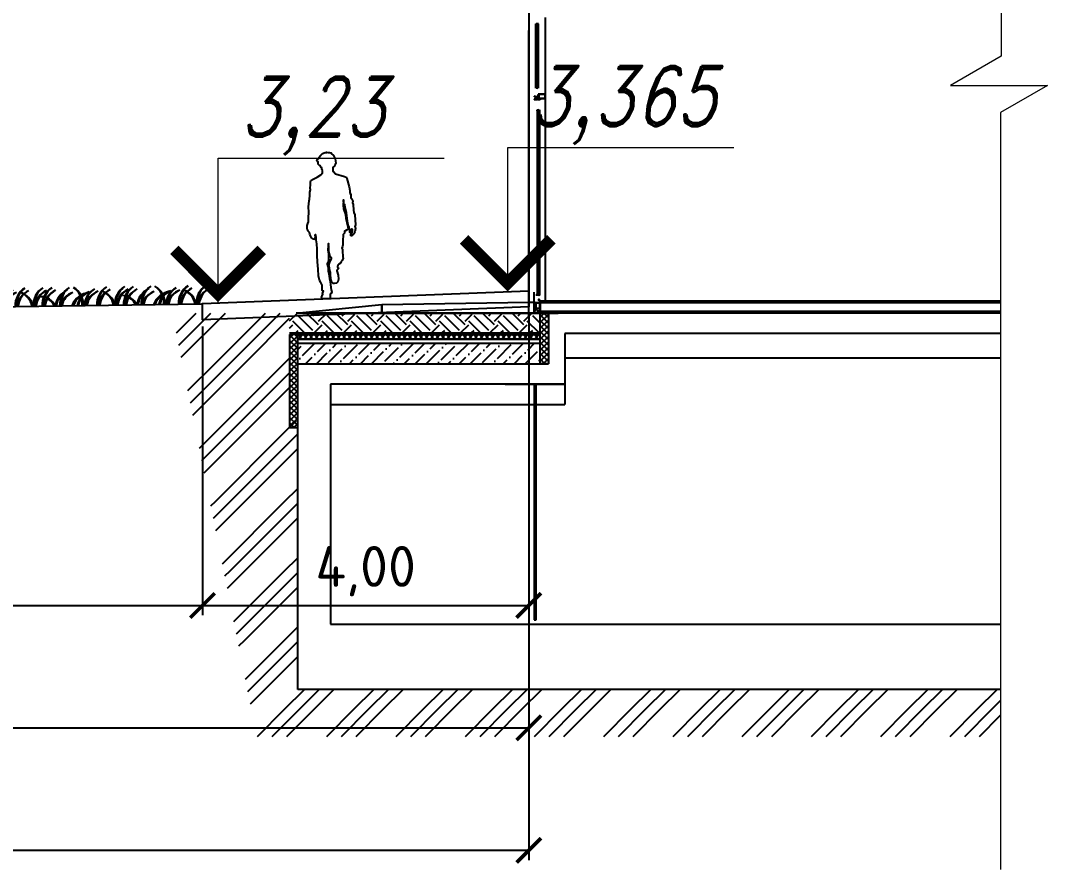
# Model space of a CAD drawing. Header units: millimetres. Extents: x 3633 to 4629, y 3430 to 3787.
# Drawn here: x 4127.6 to 4190.5, y 3677.6 to 3729.6 of the extents above; entities that cross this region are included whole.
import ezdxf

# ---------------------------------------------------------------- set-up
doc = ezdxf.new("R2010")
doc.units = ezdxf.units.MM
doc.layers.add('det1', color=7, linetype='Continuous', true_color=0x000000)
doc.layers.add('tx1', color=179, linetype='Continuous', lineweight=25)
doc.layers.add('tx2', color=179, linetype='Continuous', lineweight=25)
doc.styles.add('bold', font='romand.shx', dxfattribs={"width": 0.8, "oblique": 15})
doc.styles.add('СПДС', font='isocpeur.ttf')
doc.dimstyles.new('СПДС', dxfattribs={"dimtxt": 1.25, "dimasz": 0.75, "dimexe": 0.3, "dimexo": 0.2, "dimgap": 0.3, "dimtad": 1, "dimrnd": 0.05, "dimzin": 1, "dimtxsty": 'СПДС', "dimblk": 'ARCHTICK', "dimcen": 0.6, "dimclrd": 7, "dimclre": 7, "dimclrt": 7, "dimazin": 0, "dimtfac": 1, "dimtmove": 1, "dimatfit": 3, "dimldrblk": 'OBLIQUE', "dimfxl": 1, "dimlwd": -1, "dimlwe": -1, "dimarcsym": 0})

# ---------------------------------------------------------------- blocks, each defined once
blk = doc.blocks.new('grass')
at = {"color": 0}
for centre, radius, start, end in [((283, 8), 251, 120.9153, 181.7436), ((299, 18), 251, 125.1975, 184.082), ((300, -40), 251, 113.3716, 170.93), ((317, -31), 251, 117.6539, 172.7928), ((442, -40), 251, 113.3716, 170.93), ((459, -31), 251, 117.6539, 172.7928), ((499, 8), 251, 120.9153, 181.7436), ((514, 18), 251, 125.1975, 184.082), ((465, -39), 205, 105.3788, 169.0232), ((480, -34), 205, 109.661, 170.3333), ((632, -94), 251, 95.3506, 157.9162), ((650, -92), 251, 99.6328, 158.5173), ((291, 8), 251, 358.2564, 59.0847), ((275, 18), 251, 355.918, 54.8025), ((667, -34), 205, 105.3788, 170.2977), ((681, -30), 205, 109.661, 171.6027), ((778, -4), 226, 115.7068, 178.9593), ((793, 4), 226, 119.989, 180.9593), ((789, -46), 226, 106.7576, 168.2484), ((805, -40), 226, 111.0398, 169.6613), ((954, 8), 251, 120.9153, 181.7436), ((970, 18), 251, 125.1975, 184.082), ((971, -40), 251, 113.3716, 170.93), ((988, -31), 251, 117.6539, 172.7928), ((703, -46), 226, 11.7516, 73.2424), ((687, -40), 226, 10.3387, 68.9602), ((1174, 8), 251, 120.9153, 181.7436), ((1190, 18), 251, 125.1975, 184.082), ((1191, -40), 251, 113.3716, 170.93), ((1208, -31), 251, 117.6539, 172.7928), ((18, -80), 193, 24.414, 89.3231), ((4, -79), 193, 24.1831, 85.0409)]:
    blk.add_arc(centre, radius, start, end, dxfattribs=at)
blk = doc.blocks.new('*U80')
at = {"layer": 'det1', "ltscale": 0.5}
blk.add_lwpolyline([(1210, 48), (1210, -152), (-2788, -310), (-2788, -109), (1210, 48)], dxfattribs=at)
blk = doc.blocks.new('_ArchTick')
at = {"color": 0, "linetype": 'ByBlock', "const_width": 0.15}
blk.add_lwpolyline([(-0.5, -0.5), (0.5, 0.5)], dxfattribs=at)
blk = doc.blocks.new('*D267')
at = {"color": 7, "transparency": 16777216}
for p, q in [((4108.789, 3710.588), (4108.789, 3693.158)), ((4138.761, 3710.852), (4138.761, 3693.158)), ((4108.789, 3693.758), (4138.761, 3693.758))]:
    blk.add_line(p, q, dxfattribs=at)
at = {"layer": 'Defpoints', "color": 0, "transparency": 16777216}
for p in [(4138.761, 3711.252), (4108.789, 3710.988), (4138.761, 3693.758)]:
    blk.add_point(p, dxfattribs=at)
at = {"color": 7, "transparency": 16777216, "xscale": 1.5, "yscale": 1.5, "zscale": 1.5, "rotation": 180}
blk.add_blockref('_ArchTick', (4108.789, 3693.758), dxfattribs=at)
at = {"color": 7, "transparency": 16777216, "xscale": 1.5, "yscale": 1.5, "zscale": 1.5}
blk.add_blockref('_ArchTick', (4138.761, 3693.758), dxfattribs=at)
at = {"color": 7, "transparency": 16777216, "insert": (4123.775, 3695.858), "char_height": 2.5, "attachment_point": 5, "style": 'СПДС'}
blk.add_mtext('6,00', dxfattribs=at)
blk = doc.blocks.new('_Oblique')
at = {"color": 0, "linetype": 'ByBlock', "lineweight": -2}
blk.add_line((-0.5, -0.5), (0.5, 0.5), dxfattribs=at)
blk = doc.blocks.new('*D268')
at = {"color": 7, "transparency": 16777216}
for p, q in [((4158.751, 3711.639), (4158.751, 3693.158)), ((4138.761, 3710.852), (4138.761, 3693.158)), ((4138.761, 3693.758), (4158.751, 3693.758))]:
    blk.add_line(p, q, dxfattribs=at)
at = {"layer": 'Defpoints', "color": 0, "transparency": 16777216}
for p in [(4158.751, 3712.039), (4138.761, 3711.252), (4158.751, 3693.758)]:
    blk.add_point(p, dxfattribs=at)
at = {"color": 7, "transparency": 16777216, "xscale": 1.5, "yscale": 1.5, "zscale": 1.5, "rotation": 180}
blk.add_blockref('_ArchTick', (4138.761, 3693.758), dxfattribs=at)
at = {"color": 7, "transparency": 16777216, "xscale": 1.5, "yscale": 1.5, "zscale": 1.5}
blk.add_blockref('_ArchTick', (4158.751, 3693.758), dxfattribs=at)
at = {"color": 7, "transparency": 16777216, "insert": (4148.756, 3695.858), "char_height": 2.5, "attachment_point": 5, "style": 'СПДС'}
blk.add_mtext('4,00', dxfattribs=at)
blk = doc.blocks.new('*D230')
at = {"color": 7, "transparency": 16777216}
for p, q in [((3995.153, 3693.358), (3995.153, 3685.658)), ((4158.751, 3693.358), (4158.751, 3685.658)), ((3995.153, 3686.258), (4158.751, 3686.258))]:
    blk.add_line(p, q, dxfattribs=at)
at = {"layer": 'Defpoints', "color": 0, "transparency": 16777216}
for p in [(3995.153, 3693.758), (4158.751, 3693.758), (4158.751, 3686.258)]:
    blk.add_point(p, dxfattribs=at)
at = {"color": 7, "transparency": 16777216, "xscale": 1.5, "yscale": 1.5, "zscale": 1.5, "rotation": 180}
blk.add_blockref('_ArchTick', (3995.153, 3686.258), dxfattribs=at)
at = {"color": 7, "transparency": 16777216, "xscale": 1.5, "yscale": 1.5, "zscale": 1.5}
blk.add_blockref('_ArchTick', (4158.751, 3686.258), dxfattribs=at)
at = {"color": 7, "transparency": 16777216, "insert": (4076.952, 3688.358), "char_height": 2.5, "attachment_point": 5, "style": 'СПДС'}
blk.add_mtext('32,70', dxfattribs=at)
blk = doc.blocks.new('*D232')
at = {"color": 7, "transparency": 16777216}
for p, q in [((3788.796, 3685.858), (3788.796, 3678.158)), ((4158.751, 3685.858), (4158.751, 3678.158)), ((3788.796, 3678.758), (4158.751, 3678.758))]:
    blk.add_line(p, q, dxfattribs=at)
at = {"layer": 'Defpoints', "color": 0, "transparency": 16777216}
for p in [(3788.796, 3686.258), (4158.751, 3686.258), (4158.751, 3678.758)]:
    blk.add_point(p, dxfattribs=at)
at = {"color": 7, "transparency": 16777216, "xscale": 1.5, "yscale": 1.5, "zscale": 1.5, "rotation": 180}
blk.add_blockref('_ArchTick', (3788.796, 3678.758), dxfattribs=at)
at = {"color": 7, "transparency": 16777216, "xscale": 1.5, "yscale": 1.5, "zscale": 1.5}
blk.add_blockref('_ArchTick', (4158.751, 3678.758), dxfattribs=at)
at = {"color": 7, "transparency": 16777216, "insert": (3973.774, 3680.858), "char_height": 2.5, "attachment_point": 5, "style": 'СПДС'}
blk.add_mtext('63,65-84,65', dxfattribs=at)
blk = doc.blocks.new('358470_1')
for points in [[(-24, 35), (-24, 38)], [(-24, 35), (-24, 35)], [(-24, 33), (-24, 34)], [(-23, 32), (-24, 32)], [(-23, 38), (-14, 38)], [(-18, 35), (-22, 35)], [(-22, 35), (-22, 33)], [(-19, 32), (-17, 34), (-17, 35)], [(-8, 33), (-16, 33)], [(-14, 38), (-14, 37), (-15, 37), (-15, 36)], [(-14, 35), (-10, 35)], [(-10, 70), (0, 70)], [(-10, 66), (-10, 69)], [(-9, 36), (-9, 37), (-10, 37), (-10, 38)], [(-9, 65), (-10, 65)], [(-10, 38), (-7, 38)], [(-7, 68), (-8, 68)], [(-8, 67), (-8, 66)], [(-7, 35), (-7, 34), (-5, 32)], [(-6, 66), (-6, 67)], [(-6, 41), (-5, 41)], [(-6, 39), (-6, 40)], [(-2, 35), (-6, 35)], [(-5, 65), (-6, 65)], [(-2, 68), (-4, 68)], [(-4, 67), (-4, 66)], [(-4, 40), (-4, 39)], [(-4, 38), (-2, 38)], [(-2, 61), (-2, 67)], [(-2, 39), (-2, 60)], [(-2, 33), (-2, 35)], [(0, 32), (-1, 32)], [(0, 69), (0, 65)], [(0, 65), (2, 65)], [(2, 64), (0, 63)], [(0, 63), (0, 35)], [(0, 35), (0, 35)], [(0, 34), (0, 33)], [(2, 64), (2, 64)]]:
    blk.add_lwpolyline(points)
at = {"extrusion": (0, 0, -1)}
for centre, radius, start, end in [((23, 38), 0.5, 0, 90), ((24, 33), 0.3, 270, 0), ((23, 33), 0.3, 180, 270), ((19, 37), 4.95, 229.3381, 265.2473), ((19, 32), 0.138, 264.3774, 30), ((14, 38), 0.5, 90, 180), ((9, 69), 0.5, 0, 90), ((9, 66), 0.5, 270, 0), ((9, 38), 0.5, 0, 90), ((9, 66), 0.5, 180, 270), ((5, 37), 5, 276.5103, 310.7255), ((5, 66), 0.5, 270, 0), ((5, 40), 0.5, 0, 90), ((5, 66), 0.5, 180, 270), ((5, 40), 0.5, 90, 180), ((5, 32), 0.138, 150, 275.6226), ((1, 33), 0.3, 270, 0), ((0, 69), 0.5, 90, 180), ((0, 33), 0.3, 180, 270), ((-2, 64), 0.5, 90, 180), ((-2, 64), 0.5, 180, 240)]:
    blk.add_arc(centre, radius, start, end, dxfattribs=at)
for centre, radius, start, end in [((-24, 35), 0.279, 286.4246, 1.1629), ((-24, 35), 0.279, 358.8354, 73.5801), ((-22, 35), 0.12, 90, 180), ((-18, 35), 0.5, 0, 90), ((-16, 32), 0.5, 90, 130.6619), ((-14, 36), 1, 180, 270), ((-10, 36), 1, 270, 0), ((-8, 67), 0.5, 90, 180), ((-8, 32), 0.5, 49.2745, 90), ((-6, 35), 0.5, 90, 180), ((-7, 67), 0.5, 0, 90), ((-7, 39), 0.5, 270, 0), ((-4, 67), 0.5, 90, 180), ((-4, 39), 0.5, 180, 270), ((-2, 67), 0.5, 0, 90), ((-3, 60), 0.725, 316.3972, 43.6028), ((-2, 39), 0.5, 270, 0), ((-2, 35), 0.12, 0, 90), ((0, 65), 0.5, 180, 270), ((0, 63), 0.5, 120, 180), ((0, 35), 0.279, 106.4199, 181.1646), ((0, 35), 0.279, 178.8371, 253.5754)]:
    blk.add_arc(centre, radius, start, end)
blk = doc.blocks.new('358470_2')
for points in [[(-6, 35), (-2, 35)], [(-5, 32), (-6, 34)], [(-6, 14), (-5, 17)], [(-2, 13), (-6, 13)], [(-5, 17), (-5, 31)], [(-4, 30), (-4, 19)], [(-2, 30), (-3, 30)], [(-3, 18), (-2, 18)], [(-2, 35), (-2, 32)], [(-2, 16), (-2, 13)], [(-1, 32), (0, 32)], [(-1, 19), (-1, 30)], [(0, 16), (-1, 16)], [(0, 32), (0, 17)]]:
    blk.add_lwpolyline(points)
at = {"extrusion": (0, 0, -1)}
for centre, radius, start, end in [((5, 34), 1, 327.273, 81.8184), ((5, 14), 1, 278.1816, 32.727), ((2, 35), 0.5, 89.9997, 180.0003), ((2, 13), 0.5, 179.9997, 270.0003), ((0, 32), 0.5, 90, 180), ((0, 17), 0.5, 180, 270)]:
    blk.add_arc(centre, radius, start, end, dxfattribs=at)
for centre, radius, start, end in [((-5, 31), 0.5, 0, 30), ((-5, 17), 0.5, 330, 0), ((-3, 30), 0.5, 90, 180), ((-3, 19), 0.5, 180, 270), ((-1, 32), 0.3, 180, 270), ((-2, 30), 0.5, 0, 90), ((-2, 19), 0.5, 270, 0), ((-1, 16), 0.3, 90, 180)]:
    blk.add_arc(centre, radius, start, end)
blk = doc.blocks.new('358470_3')
for points in [[(-23, 32), (-24, 32)], [(-24, 32), (-24, 17)], [(-24, 16), (-23, 16)], [(-23, 19), (-23, 30)], [(-18, 35), (-22, 35)], [(-22, 35), (-22, 32)], [(-22, 30), (-21, 30)], [(-21, 18), (-22, 18)], [(-22, 16), (-22, 13)], [(-22, 13), (-18, 13)], [(-20, 30), (-20, 19)], [(-19, 32), (-18, 34)], [(-19, 17), (-19, 31)], [(-18, 14), (-19, 17)]]:
    blk.add_lwpolyline(points)
for centre, radius, start, end in [((-24, 32), 0.5, 90, 180), ((-24, 17), 0.5, 180, 270), ((-22, 35), 0.5, 89.9997, 180.0003), ((-22, 13), 0.5, 179.9997, 270.0003), ((-19, 34), 1, 327.273, 81.8184), ((-19, 14), 1, 278.1816, 32.727)]:
    blk.add_arc(centre, radius, start, end)
at = {"extrusion": (0, 0, -1)}
for centre, radius, start, end in [((23, 32), 0.3, 180, 270), ((22, 30), 0.5, 0, 90), ((22, 19), 0.5, 270, 0), ((23, 16), 0.3, 90, 180), ((21, 30), 0.5, 90, 180), ((21, 19), 0.5, 180, 270), ((19, 31), 0.5, 0, 30), ((19, 17), 0.5, 330, 0)]:
    blk.add_arc(centre, radius, start, end, dxfattribs=at)
blk = doc.blocks.new('358470_4')
for points in [[(-19, 30), (-19, 18)], [(-6, 32), (-17, 32)], [(-17, 17), (-6, 17)], [(-5, 18), (-5, 30)]]:
    blk.add_lwpolyline(points)
for centre, start, end in [((-17, 30), 89.9985, 180.0015), ((-17, 18), 180.0018, 269.9981), ((-6, 30), 359.9985, 90.0015), ((-6, 18), 270.0019, 359.9981)]:
    blk.add_arc(centre, 1.5, start, end)
blk = doc.blocks.new('358470_5')
for points in [[(-23, 16), (-24, 16)], [(-24, 16), (-24, 14)], [(-24, 14), (-24, 13)], [(-24, 13), (-24, 10)], [(-24, 10), (-2, 10)], [(-22, 13), (-22, 16)], [(-18, 13), (-22, 13)], [(-19, 16), (-18, 14), (-18, 13)], [(-16, 13), (-15, 13)], [(-16, 12), (-16, 12)], [(-9, 12), (-15, 12)], [(-9, 13), (-8, 13)], [(-8, 12), (-8, 12)], [(-6, 13), (-6, 14), (-5, 16)], [(-2, 13), (-6, 13)], [(-6, 1), (-6, 0)], [(-6, 0), (-1, 0)], [(-2, 1), (-6, 1)], [(-2, 16), (-2, 13)], [(-2, 9), (-2, 6)], [(-2, 5), (-2, 2)], [(0, 16), (-1, 16)], [(0, 14), (0, 16)], [(0, 13), (0, 14)], [(0, 7), (0, 13)], [(2, 5), (0, 6)], [(0, 0), (0, 5)], [(0, 5), (2, 5)]]:
    blk.add_lwpolyline(points)
for centre, radius, start, end in [((-24, 16), 0.3, 90, 180), ((-24, 10), 0.5, 180, 270), ((-23, 16), 0.3, 0, 90), ((-19, 12), 5, 23.897, 84.3774), ((-19, 17), 0.138, 84.3774, 210), ((-15, 14), 0.5, 289.7746, 23.897), ((-5, 12), 5, 95.6226, 156.103), ((-9, 14), 0.5, 156.103, 250.2254), ((-6, 1), 0.5, 90, 180), ((-6, 0), 0.5, 180, 270), ((-5, 17), 0.138, 330, 95.6226), ((-1, 16), 0.3, 90, 180), ((-1, 0), 0.5, 270, 0), ((0, 16), 0.3, 0, 90), ((2, 5), 0.219, 270, 60)]:
    blk.add_arc(centre, radius, start, end)
at = {"extrusion": (0, 0, -1)}
for centre, radius, start, end in [((24, 14), 0.279, 106.4246, 181.1629), ((24, 13), 0.279, 178.8354, 253.5801), ((22, 13), 0.12, 270, 0), ((18, 13), 0.5, 180, 270), ((15, 12), 0.5, 359.7296, 70.7139), ((15, 12), 0.5, 270, 0.0204), ((9, 12), 0.5, 179.9796, 270), ((9, 12), 0.5, 109.2861, 180.2704), ((6, 13), 0.5, 270, 0), ((2, 13), 0.12, 180, 270), ((2, 9), 0.5, 90, 180), ((2, 6), 0.725, 136.3972, 223.6028), ((2, 2), 0.5, 180, 270), ((0, 14), 0.279, 358.8371, 73.5754), ((0, 13), 0.279, 286.4199, 1.1646), ((-1, 7), 0.5, 300, 0), ((-1, 5), 0.5, 0, 90)]:
    blk.add_arc(centre, radius, start, end, dxfattribs=at)
blk = doc.blocks.new('cm')
at = {"lineweight": 0}
for p, q in [((-1, 5), (-4, 5)), ((-4, 3), (-4, -3)), ((-1, 2), (-4, 2)), ((0, 3), (0, -3)), ((0, 2), (0, -2)), ((0, 2), (2, 2)), ((1, -1), (1, 0)), ((1, -1), (1, 0)), ((1, 0), (1, -3)), ((2, 2), (2, 3)), ((2, 2), (2, 3)), ((2, 3), (3, -3)), ((2, 2), (4, 2)), ((3, -2), (2, 2)), ((3, -2), (2, 2)), ((4, 2), (4, 3)), ((4, 2), (4, 3)), ((4, 3), (5, -3)), ((4, 2), (5, 2)), ((5, -2), (4, 2)), ((4, -2), (4, 2)), ((5, 2), (6, 3)), ((6, -2), (5, 2)), ((6, 2), (6, 3)), ((6, 3), (7, -3)), ((6, 2), (7, 2)), ((7, -2), (6, 2)), ((8, 2), (7, 3)), ((7, 2), (7, 3)), ((7, 3), (8, -3)), ((8, -2), (7, 2)), ((8, 2), (9, 2)), ((9, -2), (8, 2)), ((10, 2), (9, 3)), ((9, 2), (9, 3)), ((9, 3), (10, -3)), ((10, -2), (9, 2)), ((10, 2), (11, 2)), ((10, -2), (10, 2)), ((11, 2), (11, 3)), ((11, 2), (11, 3)), ((11, 3), (12, -3)), ((11, 2), (13, 2)), ((12, -2), (11, 2)), ((12, -2), (11, 2)), ((13, 2), (13, 3)), ((13, 2), (13, 3)), ((13, 3), (14, -3)), ((13, 2), (14, 2)), ((14, -2), (13, 2)), ((13, -2), (13, 2)), ((14, 2), (15, 3)), ((15, -2), (14, 2)), ((15, 2), (15, 3)), ((15, 3), (16, -3)), ((15, 2), (16, 2)), ((16, -2), (15, 2)), ((17, 2), (16, 3)), ((16, 2), (16, 3)), ((16, 3), (17, -3)), ((17, -2), (16, 2)), ((17, 2), (18, 2)), ((18, -2), (17, 2)), ((19, 2), (18, 3)), ((18, 2), (18, 3)), ((18, 3), (19, -3)), ((19, -2), (18, 2)), ((19, 2), (20, 2)), ((19, -2), (19, 2)), ((20, 2), (20, 3)), ((20, 2), (20, 3)), ((20, 3), (21, -3)), ((20, 2), (22, 2)), ((21, -2), (20, 2)), ((21, -2), (20, 2)), ((22, 2), (22, 3)), ((22, 2), (22, 3)), ((22, 3), (23, -3)), ((22, 2), (23, 2)), ((23, -2), (22, 2)), ((22, -2), (22, 2)), ((23, 2), (24, 3)), ((24, -2), (23, 2)), ((24, 2), (24, 3)), ((24, 3), (25, -3)), ((24, 2), (25, 2)), ((25, -2), (24, 2)), ((26, 2), (25, 3)), ((25, 2), (25, 3)), ((25, 3), (26, -3)), ((26, -2), (25, 2)), ((26, 2), (27, 2)), ((27, -2), (26, 2)), ((28, 2), (27, 3)), ((27, 2), (27, 3)), ((27, 3), (28, -3)), ((28, -2), (27, 2)), ((28, 2), (29, 2)), ((28, -2), (28, 2)), ((29, 2), (29, 3)), ((29, 2), (29, 3)), ((29, 3), (30, -3)), ((29, 2), (31, 2)), ((30, -2), (29, 2)), ((30, -2), (29, 2)), ((31, 2), (31, 3)), ((31, 2), (31, 3)), ((31, 3), (32, -3)), ((31, 2), (32, 2)), ((32, -2), (31, 2)), ((31, -2), (31, 2)), ((32, 2), (33, 3)), ((33, -2), (32, 2)), ((33, 2), (33, 3)), ((33, 3), (34, -3)), ((33, 2), (34, 2)), ((34, -2), (33, 2)), ((35, 2), (34, 3)), ((34, 2), (34, 3)), ((34, 3), (35, -3)), ((35, -2), (34, 2)), ((35, 2), (36, 2)), ((36, -2), (35, 2)), ((37, 2), (36, 3)), ((36, 2), (36, 3)), ((36, 3), (37, -3)), ((37, -2), (36, 2)), ((37, 2), (38, 2)), ((37, -2), (37, 2)), ((38, 2), (38, 3)), ((38, 2), (38, 3)), ((38, 3), (39, -3)), ((38, 2), (40, 2)), ((39, -2), (38, 2)), ((39, -2), (38, 2)), ((40, 2), (40, 3)), ((40, 2), (40, 3)), ((40, 3), (41, -3)), ((41, -2), (40, 2)), ((40, -2), (40, 2)), ((41, 1), (40, 2)), ((41, 1), (42, 2)), ((42, -1), (41, 1)), ((42, 1), (42, 2)), ((42, 2), (42, -2)), ((45, 0), (42, 1)), ((43, -1), (42, 1)), ((45, 0), (43, -1)), ((-1, -2), (-4, -2)), ((-1, -5), (-4, -5)), ((0, -2), (1, -2)), ((1, -2), (1, -1)), ((1, -2), (1, -1)), ((1, -2), (3, -2)), ((1, -2), (1, -3)), ((1, -2), (1, -3)), ((3, -2), (4, -2)), ((3, -2), (3, -3)), ((3, -2), (3, -3)), ((4, -2), (5, -3)), ((5, -2), (6, -2)), ((5, -2), (5, -3)), ((6, -2), (7, -3)), ((7, -2), (8, -2)), ((7, -2), (7, -3)), ((9, -2), (8, -3)), ((8, -2), (8, -3)), ((9, -2), (10, -2)), ((10, -2), (12, -2)), ((10, -2), (10, -3)), ((10, -2), (10, -3)), ((12, -2), (13, -2)), ((12, -2), (12, -3)), ((12, -2), (12, -3)), ((13, -2), (14, -3)), ((14, -2), (15, -2)), ((14, -2), (14, -3)), ((15, -2), (16, -3)), ((16, -2), (17, -2)), ((16, -2), (16, -3)), ((18, -2), (17, -3)), ((17, -2), (17, -3)), ((18, -2), (19, -2)), ((19, -2), (21, -2)), ((19, -2), (19, -3)), ((19, -2), (19, -3)), ((21, -2), (22, -2)), ((21, -2), (21, -3)), ((21, -2), (21, -3)), ((22, -2), (23, -3)), ((23, -2), (24, -2)), ((23, -2), (23, -3)), ((24, -2), (25, -3)), ((25, -2), (26, -2)), ((25, -2), (25, -3)), ((27, -2), (26, -3)), ((26, -2), (26, -3)), ((27, -2), (28, -2)), ((28, -2), (30, -2)), ((28, -2), (28, -3)), ((28, -2), (28, -3)), ((30, -2), (31, -2)), ((30, -2), (30, -3)), ((30, -2), (30, -3)), ((31, -2), (32, -3)), ((32, -2), (33, -2)), ((32, -2), (32, -3)), ((33, -2), (34, -3)), ((34, -2), (35, -2)), ((34, -2), (34, -3)), ((36, -2), (35, -3)), ((35, -2), (35, -3)), ((36, -2), (37, -2)), ((37, -2), (39, -2)), ((37, -2), (37, -3)), ((37, -2), (37, -3)), ((39, -2), (40, -2)), ((39, -2), (39, -3)), ((39, -2), (39, -3)), ((40, -2), (41, -3)), ((40, -2), (40, -2)), ((42, -1), (41, -2)), ((41, -2), (41, -3)), ((43, -1), (42, -2)), ((42, -1), (42, -2))]:
    blk.add_line(p, q, dxfattribs=at)
for centre, radius, start, end in [((-3, 3), 1.39, 123.5341, 236.4659), ((0, 0), 4.61, 149.9446, 210.0554), ((-1, 3), 1.39, 303.5341, 56.4659), ((-5, 0), 4.61, 329.9446, 30.0554), ((0, 2), 0.3, 180, 270), ((-3, -3), 1.39, 123.5341, 236.4659), ((-1, -3), 1.39, 303.5341, 56.4659), ((0, -2), 0.3, 90, 180)]:
    blk.add_arc(centre, radius, start, end, dxfattribs=at)
blk = doc.blocks.new('A$C19EF2607')
h = blk.add_hatch()
h.set_pattern_fill('GOST_GROUND', color=0, scale=60)
h.set_pattern_definition([(45, (417221.6, -179780.13), (848.5281, -5e-14), [1200]), (45, (417401.6, -179780.13), (848.5281, -5e-14), [1200]), (45, (417581.6, -179780.13), (848.5281, -5e-14), [1200])])
h.paths.add_polyline_path([(26288, 3239), (26288, 3815), (17675, 3815), (17675, 7105), (17575, 7105), (17575, 8425), (16140, 8425), (17175, 3239)])
at = {"transparency": 33554687}
h = blk.add_hatch(dxfattribs=at)
h.set_pattern_fill('EARTH', color=0, scale=40, angle=45)
h.set_pattern_definition([(45, (-1688891.32, 7289.05), (3e-14, 359.210245), [254, -254]), (45, (-1688958.68, 7356.4), (3e-14, 359.210245), [254, -254]), (45, (-1689026.03, 7423.75), (3e-14, 359.210245), [254, -254]), (135, (-1689026.03, 7468.65), (-359.210245, 3e-14), [254, -254]), (135, (-1688958.68, 7536), (-359.210245, 3e-14), [254, -254]), (135, (-1688891.32, 7603.35), (-359.210245, 3e-14), [254, -254])])
h.paths.add_polyline_path([(18199, 8425), (17575, 8425), (17575, 8181), (20647, 8181), (20647, 8425), (19917, 8411), (18199, 8411)])
h = blk.add_hatch(dxfattribs=at)
h.set_pattern_fill('ANSI36', color=0, scale=30)
h.set_pattern_definition([(45, (-1688891.32, 7289.05), (50.5139407, 185.2177825), [238.125, -47.625, 0, -47.625])])
h.paths.add_polyline_path([(17675, 8055), (17675, 7805), (20647, 7805), (20647, 8055)])
at = {"color": 0}
for p, q in [((20507, 12100), (20507, 8560)), ((20591, 11180), (20591, 11968)), ((20591, 11968), (20597, 11968)), ((20597, 11968), (20597, 11180)), ((20597, 11964, 0), (20599, 11966, 0)), ((20597, 11962, 0), (20597, 11964, 0)), ((20597, 11961, 0), (20597, 11962, 0)), ((20597, 11962, 0), (20597, 11962, 0)), ((20597, 11962, 0), (20597, 11962, 0)), ((20597, 11960, 0), (20597, 11961, 0)), ((20597, 11961, 0), (20597, 11961, 0)), ((20597, 11961, 0), (20597, 11961, 0)), ((20597, 11959, 0), (20597, 11960, 0)), ((20597, 11960, 0), (20597, 11960, 0)), ((20597, 11957, 0), (20597, 11959, 0)), ((20619, 11957, 0), (20597, 11957, 0)), ((20600, 11964), (20598, 11963)), ((20598, 11963), (20598, 11959)), ((20598, 11959), (20607, 11959)), ((20599, 11966, 0), (20617, 11966, 0)), ((20616, 11964), (20600, 11964)), ((20607, 11959), (20607, 11959)), ((20607, 11959), (20608, 11959)), ((20608, 11959), (20608, 11959)), ((20608, 11959), (20618, 11959)), ((20618, 11963), (20616, 11964)), ((20617, 11966, 0), (20619, 11964, 0)), ((20618, 11959), (20618, 11963)), ((20625, 11968), (20619, 11968)), ((20619, 11968), (20619, 11179)), ((20625, 11179), (20625, 11968)), ((20709, 12045), (20709, 8575)), ((20619, 11192), (20597, 11179)), ((20597, 11192), (20619, 11179)), ((20597, 11179), (20597, 11192)), ((20597, 11192), (20619, 11192)), ((20619, 11179), (20597, 11179)), ((20610, 11085), (20609, 11085)), ((20609, 11085), (20609, 11085)), ((20609, 11085), (20609, 11084)), ((20609, 11084), (20610, 11082)), ((20610, 11077), (20609, 11076)), ((20609, 11076), (20609, 11074)), ((20609, 11074), (20609, 11074)), ((20627, 11085), (20610, 11085)), ((20610, 11085), (20610, 11085)), ((20610, 11082), (20612, 11082)), ((20611, 11077), (20610, 11077)), ((20610, 11075), (20627, 11075)), ((20610, 11074), (20610, 11075)), ((20611, 11078), (20611, 11077)), ((20613, 11078), (20611, 11078)), ((20612, 11082), (20612, 11082)), ((20612, 11082), (20612, 11082)), ((20612, 11082), (20614, 11082)), ((20613, 11077), (20613, 11078)), ((20613, 11078), (20613, 11077)), ((20614, 11078), (20613, 11078)), ((20614, 11082), (20614, 11082)), ((20614, 11082), (20614, 11082)), ((20614, 11082), (20615, 11082)), ((20615, 11077), (20614, 11078)), ((20615, 11082), (20616, 11082)), ((20615, 11078), (20615, 11077)), ((20616, 11078), (20615, 11078)), ((20616, 11082), (20616, 11082)), ((20616, 11082), (20617, 11082)), ((20617, 11077), (20616, 11078)), ((20617, 11082), (20617, 11082)), ((20617, 11082), (20618, 11082)), ((20617, 11078), (20617, 11077)), ((20618, 11078), (20617, 11078)), ((20618, 11082), (20619, 11082)), ((20618, 11077), (20618, 11078)), ((20619, 11078), (20618, 11077)), ((20619, 11192), (20619, 11179)), ((20619, 11082), (20619, 11082)), ((20619, 11082), (20620, 11082)), ((20620, 11078), (20619, 11078)), ((20620, 11082), (20621, 11082)), ((20620, 11077), (20620, 11078)), ((20620, 11078), (20620, 11077)), ((20622, 11078), (20620, 11078)), ((20621, 11082), (20621, 11082)), ((20621, 11082), (20621, 11082)), ((20621, 11082), (20622, 11082)), ((20622, 11105), (20622, 11103)), ((20709, 11105), (20622, 11105)), ((20622, 11103), (20622, 11102)), ((20622, 11102), (20623, 11102)), ((20623, 11095), (20622, 11095)), ((20622, 11095), (20622, 11094)), ((20622, 11094), (20622, 11091)), ((20622, 11091), (20623, 11091)), ((20622, 11082), (20623, 11082)), ((20622, 11077), (20622, 11078)), ((20622, 11078), (20622, 11077)), ((20623, 11078), (20622, 11078)), ((20623, 11102), (20623, 11103)), ((20623, 11103), (20626, 11103)), ((20623, 11094), (20623, 11095)), ((20627, 11094), (20623, 11094)), ((20623, 11091), (20623, 11093)), ((20623, 11093), (20627, 11093)), ((20623, 11082), (20623, 11082)), ((20623, 11082), (20625, 11082)), ((20624, 11077), (20623, 11078)), ((20625, 11078), (20624, 11078)), ((20624, 11078), (20624, 11077)), ((20625, 11082), (20627, 11081)), ((20627, 11079), (20625, 11078)), ((20626, 11103), (20626, 11102)), ((20626, 11102), (20627, 11101)), ((20627, 11101), (20627, 11099)), ((20627, 11099), (20628, 11099)), ((20628, 11099), (20627, 11098)), ((20627, 11098), (20627, 11094)), ((20627, 11093), (20627, 11085)), ((20627, 11081), (20627, 11079)), ((20627, 11075), (20627, 11067)), ((20629, 11103), (20629, 11057)), ((20706, 11103), (20629, 11103)), ((20706, 11094), (20706, 11103)), ((20707, 11094), (20706, 11094)), ((20707, 11065), (20707, 11094)), ((20709, 11055), (20709, 11105)), ((20609, 11074), (20610, 11074)), ((20622, 11068), (20622, 11065)), ((20623, 11068), (20622, 11068)), ((20622, 11065), (20622, 11064)), ((20622, 11064), (20623, 11064)), ((20622, 11057), (20622, 11056)), ((20623, 11057), (20622, 11057)), ((20622, 11056), (20622, 11055)), ((20622, 11055), (20709, 11055)), ((20623, 11067), (20623, 11068)), ((20627, 11067), (20623, 11067)), ((20623, 11065), (20627, 11065)), ((20623, 11064), (20623, 11065)), ((20623, 11056), (20623, 11057)), ((20626, 11056), (20623, 11056)), ((20627, 11059), (20626, 11057)), ((20626, 11057), (20626, 11056)), ((20627, 11065), (20627, 11061)), ((20628, 11061), (20627, 11060)), ((20627, 11061), (20628, 11061)), ((20627, 11060), (20627, 11059)), ((20629, 11057), (20706, 11057)), ((20706, 11057), (20706, 11065)), ((20706, 11065), (20707, 11065)), ((20608, 10915), (20608, 8649)), ((20633, 10915), (20611, 10902)), ((20611, 10915), (20633, 10902)), ((20611, 10902), (20611, 10915)), ((20611, 10915), (20633, 10915)), ((20611, 10915), (20611, 8649)), ((20633, 10902), (20611, 10902)), ((20633, 10915), (20633, 8649)), ((20633, 10915), (20633, 10902)), ((20637, 10915), (20637, 8649)), ((20573, 8539), (20573, 8560)), ((20573, 8539), (20573, 8560)), ((20573, 8557), (20575, 8559)), ((20573, 8539), (20593, 8559)), ((20573, 8553), (20578, 8558)), ((20593, 8560), (20593, 8539)), ((20593, 8560), (20593, 8539)), ((20601, 8649), (20637, 8649)), ((20633, 8662), (20611, 8649)), ((20611, 8662), (20633, 8649)), ((20611, 8649), (20611, 8662)), ((20611, 8662), (20633, 8662)), ((20633, 8649), (20611, 8649)), ((20629, 8591), (20628, 8580)), ((20629, 8591), (20628, 8580)), ((20629, 8580), (20629, 8591)), ((20629, 8591), (20629, 8580)), ((20629, 8580), (20630, 8591)), ((20630, 8591), (20629, 8580)), ((20629, 8580), (20630, 8591)), ((20630, 8591), (20629, 8580)), ((20629, 8580), (20630, 8591)), ((20630, 8591), (20629, 8580)), ((20629, 8580), (20630, 8591)), ((20630, 8591), (20629, 8580)), ((20631, 8580), (20630, 8591)), ((20630, 8591), (20631, 8580)), ((20631, 8580), (20630, 8591)), ((20630, 8591), (20631, 8580)), ((20631, 8580), (20630, 8591)), ((20630, 8591), (20631, 8580)), ((20630, 8591), (20630, 8580)), ((20630, 8591), (20630, 8580)), ((20630, 8580), (20630, 8591)), ((20630, 8580), (20630, 8591)), ((20630, 8591), (20630, 8580)), ((20630, 8591), (20630, 8580)), ((20630, 8580), (20630, 8591)), ((20630, 8580), (20630, 8591)), ((20630, 8591), (20630, 8580)), ((20631, 8591), (20632, 8580)), ((20631, 8580), (20631, 8591)), ((20631, 8591), (20631, 8580)), ((20631, 8580), (20631, 8591)), ((20631, 8591), (20631, 8580)), ((20632, 8580), (20631, 8591)), ((20633, 8662), (20633, 8649)), ((20641, 8555), (20641, 8575)), ((20641, 8575), (20641, 8575)), ((20641, 8571), (20643, 8574)), ((20641, 8567), (20647, 8573)), ((20641, 8562), (20651, 8572)), ((20641, 8558), (20651, 8568)), ((20643, 8555), (20651, 8563)), ((20647, 8555), (20651, 8559)), ((20651, 8575), (20651, 8555)), ((20573, 8548), (20581, 8557)), ((20573, 8544), (20586, 8557)), ((20593, 8539), (20573, 8539)), ((20593, 8539), (20573, 8539)), ((20573, 8539), (20573, 8539)), ((20577, 8539), (20593, 8555)), ((20582, 8539), (20593, 8550)), ((20586, 8539), (20593, 8546)), ((20591, 8539), (20593, 8541)), ((20593, 8553), (20641, 8553)), ((20593, 8479), (20593, 8553)), ((20641, 8479), (20593, 8479)), ((20595, 8551), (20639, 8551)), ((20595, 8481), (20595, 8551)), ((20639, 8481), (20595, 8481)), ((20639, 8551), (20639, 8481)), ((20651, 8555), (20641, 8555)), ((20641, 8553), (20641, 8479)), ((20641, 8553), (20641, 8433)), ((20642, 8553), (20641, 8553)), ((20641, 8552), (20642, 8553)), ((20641, 8549), (20642, 8551)), ((20641, 8547), (20642, 8549)), ((20641, 8545), (20642, 8546)), ((20641, 8543), (20642, 8544)), ((20641, 8540), (20642, 8542)), ((20641, 8538), (20642, 8540)), ((20641, 8536), (20642, 8537)), ((20641, 8534), (20642, 8535)), ((20641, 8531), (20642, 8533)), ((20641, 8529), (20642, 8531)), ((20641, 8527), (20642, 8528)), ((20641, 8525), (20642, 8526)), ((20641, 8522), (20642, 8524)), ((20641, 8520), (20642, 8522)), ((20641, 8518), (20642, 8519)), ((20641, 8516), (20642, 8517)), ((20641, 8513), (20642, 8515)), ((20641, 8511), (20642, 8513)), ((20641, 8509), (20642, 8510)), ((20641, 8507), (20642, 8508)), ((20641, 8504), (20642, 8506)), ((20641, 8502), (20642, 8504)), ((20641, 8500), (20642, 8502)), ((20641, 8498), (20642, 8499)), ((20641, 8496), (20642, 8497)), ((20641, 8493), (20642, 8495)), ((20641, 8491), (20642, 8493)), ((20641, 8489), (20642, 8490)), ((20641, 8487), (20642, 8488)), ((20641, 8484), (20642, 8486)), ((20641, 8482), (20642, 8484)), ((20641, 8480), (20642, 8481)), ((20641, 8478), (20642, 8479)), ((20641, 8475), (20642, 8477)), ((20641, 8473), (20642, 8475)), ((20641, 8471), (20642, 8472)), ((20641, 8469), (20642, 8470)), ((20641, 8466), (20642, 8468)), ((20641, 8464), (20642, 8466)), ((20641, 8462), (20642, 8463)), ((20641, 8460), (20642, 8461)), ((20641, 8457), (20642, 8459)), ((20641, 8455), (20642, 8457)), ((20641, 8453), (20642, 8454)), ((20641, 8451), (20642, 8452)), ((20641, 8448), (20642, 8450)), ((20641, 8446), (20642, 8448)), ((20641, 8444), (20642, 8445)), ((20641, 8442), (20642, 8443)), ((20641, 8439), (20642, 8441)), ((20641, 8437), (20642, 8439)), ((20641, 8435), (20642, 8436)), ((20641, 8433), (20642, 8434)), ((20641, 8431), (20642, 8432)), ((20642, 8555), (20642, 8445)), ((20642, 8433), (20642, 8553)), ((20642, 8430), (20644, 8431)), ((20644, 8429), (20646, 8431)), ((20867, 8431), (20645, 8431)), ((20645, 8429), (20867, 8429)), ((20646, 8429), (20648, 8431)), ((20649, 8429), (20650, 8431)), ((20651, 8429), (20652, 8431)), ((20653, 8429), (20655, 8431)), ((20655, 8429), (20657, 8431)), ((20658, 8429), (20659, 8431)), ((20660, 8429), (20661, 8431)), ((20662, 8429), (20663, 8431)), ((20664, 8429), (20666, 8431)), ((20666, 8429), (20668, 8431)), ((20669, 8429), (20670, 8431)), ((20671, 8429), (20672, 8431)), ((20673, 8429), (20675, 8431)), ((20675, 8429), (20677, 8431)), ((20678, 8429), (20679, 8431)), ((20680, 8429), (20681, 8431)), ((20682, 8429), (20684, 8431)), ((20684, 8429), (20686, 8431)), ((20687, 8429), (20688, 8431)), ((20689, 8429), (20690, 8431)), ((20691, 8429), (20693, 8431)), ((20693, 8429), (20695, 8431)), ((20696, 8429), (20697, 8431)), ((20698, 8429), (20699, 8431)), ((20700, 8429), (20702, 8431)), ((20702, 8429), (20704, 8431)), ((20705, 8429), (20706, 8431)), ((20707, 8429), (20708, 8431)), ((20709, 8429), (20711, 8431)), ((20711, 8429), (20713, 8431)), ((20714, 8429), (20715, 8431)), ((20716, 8429), (20717, 8431)), ((20718, 8429), (20720, 8431)), ((20720, 8429), (20722, 8431)), ((20723, 8429), (20724, 8431)), ((20725, 8429), (20726, 8431)), ((20727, 8429), (20729, 8431)), ((20729, 8429), (20731, 8431)), ((20732, 8429), (20733, 8431)), ((20734, 8429), (20735, 8431)), ((20736, 8429), (20738, 8431)), ((20738, 8429), (20740, 8431)), ((20741, 8429), (20742, 8431)), ((20743, 8429), (20744, 8431)), ((20745, 8429), (20747, 8431)), ((20747, 8429), (20749, 8431)), ((20750, 8429), (20751, 8431)), ((20752, 8429), (20753, 8431)), ((20754, 8429), (20756, 8431)), ((20756, 8429), (20758, 8431)), ((20759, 8429), (20760, 8431)), ((20761, 8429), (20762, 8431)), ((20763, 8429), (20765, 8431)), ((20765, 8429), (20767, 8431)), ((20768, 8429), (20769, 8431)), ((20770, 8429), (20771, 8431)), ((20772, 8429), (20773, 8431)), ((20774, 8429), (20776, 8431)), ((20776, 8429), (20778, 8431)), ((20779, 8429), (20780, 8431)), ((20781, 8429), (20782, 8431)), ((20783, 8429), (20785, 8431)), ((20785, 8429), (20787, 8431)), ((20788, 8429), (20789, 8431)), ((20790, 8429), (20791, 8431)), ((20792, 8429), (20794, 8431)), ((20794, 8429), (20796, 8431)), ((20797, 8429), (20798, 8431)), ((20799, 8429), (20800, 8431)), ((20801, 8429), (20803, 8431)), ((20803, 8429), (20805, 8431)), ((20806, 8429), (20807, 8431)), ((20808, 8429), (20809, 8431)), ((20810, 8429), (20812, 8431)), ((20812, 8429), (20814, 8431)), ((20815, 8429), (20816, 8431)), ((20817, 8429), (20818, 8431)), ((20819, 8429), (20821, 8431)), ((20821, 8429), (20823, 8431)), ((20824, 8429), (20825, 8431)), ((20826, 8429), (20827, 8431)), ((20828, 8429), (20830, 8431)), ((20830, 8429), (20832, 8431)), ((20833, 8429), (20834, 8431)), ((20835, 8429), (20836, 8431)), ((20837, 8429), (20839, 8431)), ((20839, 8429), (20841, 8431)), ((20842, 8429), (20843, 8431)), ((20844, 8429), (20845, 8431)), ((20846, 8429), (20848, 8431)), ((20848, 8429), (20850, 8431)), ((20851, 8429), (20852, 8431)), ((20853, 8429), (20854, 8431)), ((20855, 8429), (20857, 8431)), ((20857, 8429), (20859, 8431)), ((20860, 8429), (20861, 8431)), ((20862, 8429), (20863, 8431)), ((20864, 8429), (20866, 8431)), ((20866, 8429), (20867, 8430)), ((20867, 8429), (20867, 8431)), ((17575, 8181), (20647, 8181)), ((17675, 8161), (20647, 8161)), ((17675, 8111), (20647, 8111)), ((17675, 8105), (20647, 8105)), ((17675, 8055), (20647, 8055))]:
    blk.add_line(p, q, dxfattribs=at)
at = {"color": 0, "transparency": 33554687}
for p, q in [((18707, 8530), (20507, 8560)), ((20507, 8560), (20573, 8560)), ((20573, 8425), (20573, 8682)), ((20573, 8425), (20573, 8560)), ((20573, 8560), (20573, 8425)), ((20651, 8575), (23607, 8575)), ((23607, 8575), (26288, 8575)), ((17657, 8425), (18707, 8530)), ((18707, 8530), (18707, 8425)), ((18707, 8425), (18707, 8530)), ((20641, 8479), (20573, 8479)), ((20573, 8479), (20573, 8425)), ((20573, 8444), (20608, 8479)), ((20597, 8425), (20573, 8449)), ((20641, 8426), (20588, 8479)), ((20599, 8425), (20641, 8467)), ((20641, 8471), (20633, 8479)), ((20641, 8425), (20641, 8479)), ((18707, 8425), (17657, 8425)), ((17657, 8425), (20747, 8425)), ((20273, 8425), (18707, 8425)), ((20573, 8425), (20273, 8425)), ((20573, 8425), (20641, 8425)), ((20647, 8141), (20647, 8425)), ((20647, 8425), (20747, 8425)), ((20647, 8375), (20697, 8425)), ((20647, 8308), (20747, 8408)), ((20747, 8302), (20647, 8402)), ((20647, 8240), (20747, 8340)), ((20747, 8235), (20647, 8335)), ((20747, 8369), (20691, 8425)), ((20747, 8425), (20747, 7805)), ((26288, 8425), (20747, 8425)), ((20747, 8425), (20747, 7805)), ((20647, 8173), (20747, 8273)), ((20747, 8167), (20647, 8267)), ((20647, 8106), (20747, 8206)), ((20747, 8100), (20647, 8200)), ((17675, 8161), (17575, 8161)), ((17575, 8161), (17575, 7025)), ((17575, 8116), (17621, 8161)), ((17675, 8058), (17575, 8158)), ((17575, 8048), (17675, 8148)), ((17675, 7990), (17575, 8090)), ((17575, 7981), (17675, 8081)), ((17675, 8125), (17639, 8161)), ((17725, 8111), (17675, 8161)), ((17675, 8035), (17675, 8161)), ((17686, 8111), (17736, 8161)), ((17792, 8111), (17742, 8161)), ((17753, 8111), (17803, 8161)), ((17860, 8111), (17810, 8161)), ((17820, 8111), (17870, 8161)), ((17927, 8111), (17877, 8161)), ((17888, 8111), (17938, 8161)), ((17994, 8111), (17944, 8161)), ((17955, 8111), (18005, 8161)), ((18062, 8111), (18012, 8161)), ((18022, 8111), (18072, 8161)), ((18129, 8111), (18079, 8161)), ((18090, 8111), (18140, 8161)), ((18197, 8111), (18147, 8161)), ((18157, 8111), (18207, 8161)), ((18264, 8111), (18214, 8161)), ((18224, 8111), (18274, 8161)), ((18331, 8111), (18281, 8161)), ((18292, 8111), (18342, 8161)), ((18399, 8111), (18349, 8161)), ((18359, 8111), (18409, 8161)), ((18466, 8111), (18416, 8161)), ((18426, 8111), (18476, 8161)), ((18533, 8111), (18483, 8161)), ((18494, 8111), (18544, 8161)), ((18601, 8111), (18551, 8161)), ((18561, 8111), (18611, 8161)), ((18668, 8111), (18618, 8161)), ((18628, 8111), (18678, 8161)), ((18735, 8111), (18685, 8161)), ((18696, 8111), (18746, 8161)), ((18803, 8111), (18753, 8161)), ((18763, 8111), (18813, 8161)), ((18870, 8111), (18820, 8161)), ((18831, 8111), (18881, 8161)), ((18937, 8111), (18887, 8161)), ((18898, 8111), (18948, 8161)), ((19005, 8111), (18955, 8161)), ((18965, 8111), (19015, 8161)), ((19072, 8111), (19022, 8161)), ((19033, 8111), (19083, 8161)), ((19139, 8111), (19089, 8161)), ((19100, 8111), (19150, 8161)), ((19207, 8111), (19157, 8161)), ((19167, 8111), (19217, 8161)), ((19274, 8111), (19224, 8161)), ((19235, 8111), (19285, 8161)), ((19342, 8111), (19292, 8161)), ((19302, 8111), (19352, 8161)), ((19409, 8111), (19359, 8161)), ((19369, 8111), (19419, 8161)), ((19476, 8111), (19426, 8161)), ((19437, 8111), (19487, 8161)), ((19544, 8111), (19494, 8161)), ((19504, 8111), (19554, 8161)), ((19611, 8111), (19561, 8161)), ((19571, 8111), (19621, 8161)), ((19678, 8111), (19628, 8161)), ((19639, 8111), (19689, 8161)), ((19746, 8111), (19696, 8161)), ((19706, 8111), (19756, 8161)), ((19813, 8111), (19763, 8161)), ((19773, 8111), (19823, 8161)), ((19880, 8111), (19830, 8161)), ((19841, 8111), (19891, 8161)), ((19948, 8111), (19898, 8161)), ((19908, 8111), (19958, 8161)), ((20015, 8111), (19965, 8161)), ((19976, 8111), (20026, 8161)), ((20082, 8111), (20032, 8161)), ((20043, 8111), (20093, 8161)), ((20150, 8111), (20100, 8161)), ((20110, 8111), (20160, 8161)), ((20217, 8111), (20167, 8161)), ((20178, 8111), (20228, 8161)), ((20284, 8111), (20234, 8161)), ((20245, 8111), (20295, 8161)), ((20352, 8111), (20302, 8161)), ((20312, 8111), (20362, 8161)), ((20419, 8111), (20369, 8161)), ((20380, 8111), (20430, 8161)), ((20487, 8111), (20437, 8161)), ((20447, 8111), (20497, 8161)), ((20554, 8111), (20504, 8161)), ((20514, 8111), (20564, 8161)), ((20621, 8111), (20571, 8161)), ((20582, 8111), (20632, 8161)), ((20647, 8153), (20639, 8161)), ((20647, 7805), (20647, 8141)), ((20647, 8141), (20647, 8141)), ((20647, 8038), (20747, 8138)), ((20747, 8032), (20647, 8132)), ((20647, 7971), (20747, 8071)), ((20747, 7965), (20647, 8065)), ((26288, 8175), (20947, 8175)), ((20947, 8175), (20947, 7555)), ((17675, 7923), (17575, 8023)), ((17575, 7914), (17675, 8014)), ((17675, 7856), (17575, 7956)), ((17575, 7846), (17675, 7946)), ((17675, 7025), (17675, 8035)), ((17675, 8035), (17675, 8035)), ((20647, 7904), (20747, 8004)), ((20747, 7898), (20647, 7998)), ((20647, 7836), (20747, 7936)), ((20747, 7830), (20647, 7930)), ((17675, 7788), (17575, 7888)), ((17575, 7779), (17675, 7879)), ((17675, 7721), (17575, 7821)), ((17575, 7712), (17675, 7812)), ((17675, 3815), (17675, 7805)), ((17675, 7805), (20747, 7805)), ((20705, 7805), (20647, 7863)), ((20747, 7805), (20647, 7805)), ((20683, 7805), (20747, 7869)), ((17675, 7653), (17575, 7753)), ((17575, 7644), (17675, 7744)), ((17675, 7586), (17575, 7686)), ((17575, 7577), (17675, 7677)), ((17675, 7519), (17575, 7619)), ((17575, 7510), (17675, 7610)), ((17675, 7451), (17575, 7551)), ((20947, 7555), (18075, 7555)), ((18075, 7555), (18075, 4615)), ((17575, 7442), (17675, 7542)), ((17675, 7384), (17575, 7484)), ((17575, 7375), (17675, 7475)), ((17675, 7317), (17575, 7417)), ((17575, 7308), (17675, 7408)), ((17675, 7249), (17575, 7349)), ((17575, 7240), (17675, 7340)), ((17675, 7182), (17575, 7282)), ((17575, 7173), (17675, 7273)), ((17675, 7115), (17575, 7215)), ((17575, 7106), (17675, 7206)), ((17675, 7047), (17575, 7147)), ((17575, 7038), (17675, 7138)), ((17630, 7025), (17575, 7080)), ((17629, 7025), (17675, 7071)), ((17575, 7025), (17675, 7025)), ((18075, 4615), (26288, 4615)), ((26288, 3815), (17675, 3815))]:
    blk.add_line(p, q, dxfattribs=at)
at = {"color": 0, "ltscale": 2, "transparency": 33554687}
for p, q in [((20651, 8445), (20651, 8555)), ((20651, 8555), (26288, 8555)), ((26288, 8445), (20651, 8445)), ((20651, 8425), (20651, 8445)), ((20651, 8445), (26288, 8445)), ((26288, 8425), (20651, 8425))]:
    blk.add_line(p, q, dxfattribs=at)
at = {"color": 0, "ltscale": 200}
for p, q in [((20593, 8429), (20593, 8425)), ((20867, 8429), (20593, 8429)), ((20593, 8425), (20867, 8425)), ((20867, 8425), (20867, 8429))]:
    blk.add_line(p, q, dxfattribs=at)
at = {"color": 0, "ltscale": 25, "transparency": 33554687}
for p, q in [((20947, 7875), (26288, 7875)), ((20216, 7555), (20947, 7555)), ((20597, 7555), (20572, 7555)), ((20572, 7555), (20572, 4665)), ((20597, 4665), (20597, 7555)), ((20947, 7555), (20947, 7305)), ((18075, 7305), (20947, 7305)), ((20572, 4665), (20597, 4665))]:
    blk.add_line(p, q, dxfattribs=at)
at = {"color": 30, "lineweight": 5}
blk.add_lwpolyline([(26296, 23438), (26296, 11571), (25675, 11212), (26863, 11212), (26288, 10881), (26288, 1608)], dxfattribs=at)
at = {"color": 0}
blk.add_lwpolyline([(20604, 8647), (20604, 8647), (20616, 8648, -0.414214), (20616, 8647), (20616, 8643, 0.388879), (20617, 8643), (20618, 8643, 0.388879), (20618, 8643), (20618, 8647, -0.414214), (20619, 8648), (20631, 8647), (20631, 8647), (20631, 8647, -0.414214), (20631, 8647), (20631, 8643, 0.388879), (20632, 8643), (20633, 8643, 0.388879), (20633, 8643), (20633, 8647, -0.414214), (20634, 8647), (20642, 8647, 0.414214), (20642, 8648), (20642, 8649, 0.414214), (20642, 8649), (20601, 8649, 0.414214), (20600, 8649), (20600, 8648, 0.414214), (20601, 8647), (20601, 8647, -0.414214), (20601, 8647), (20601, 8643, 0.388879), (20602, 8643), (20603, 8643, 0.388879), (20603, 8643), (20603, 8647, -0.414214), (20604, 8647)], format="xyb", close=True, dxfattribs=at)
blk.add_lwpolyline([(20632, 8591), (20628, 8591), (20628, 8594, -0.430116), (20629, 8595), (20631, 8595, -0.430104), (20632, 8594), (20632, 8591)], format="xyb", dxfattribs=at)
for centre, radius, start, end in [((20608, 12026, 0), 53.9, 258.2166, 281.7835), ((20608, 12025, 0), 53.9, 258.2166, 281.7835), ((20608, 12024, 0), 53.9, 258.2166, 281.7835), ((20608, 12023, 0), 53.9, 258.2166, 281.7835), ((20608, 12022, 0), 53.9, 258.2166, 281.7835), ((20608, 12021, 0), 53.9, 258.2166, 281.7835), ((20608, 12020, 0), 53.9, 258.2166, 281.7835), ((20583, 8572), 15.7, 230.7785, 309.2272), ((20583, 8572), 15.7, 230.7785, 309.2272), ((20646, 8580), 6.99, 224.3663, 315.6337), ((20645, 8433), 4, 180, 270), ((20645, 8433), 2.5, 180, 270)]:
    blk.add_arc(centre, radius, start, end, dxfattribs=at)
at = {"color": 0, "xscale": -1, "rotation": 180}
blk.add_blockref('cm', (20578, 11080), dxfattribs=at)
at = {"color": 0, "rotation": 270}
for name in ['358470_5', '358470_3', '358470_2', '358470_4', '358470_1']:
    blk.add_blockref(name, (20575, 11040), dxfattribs=at)

msp = doc.modelspace()

# ---------------------------------------------------------------- linework, layer by layer
at = {"color": 0, "ltscale": 15}
msp.add_lwpolyline([(4158.751, 3711.508), (4158.751, 3728.979)], dxfattribs=at)
at = {"color": 0}
msp.add_lwpolyline([(4146.103, 3712.531), (4146.065, 3712.582), (4146.057, 3712.645), (4146.099, 3712.726), (4146.128, 3712.828), (4146.103, 3712.862), (4146.145, 3712.96), (4146.175, 3713.019), (4146.116, 3713.036), (4146.082, 3713.057), (4146.082, 3713.372), (4146.01, 3713.542), (4145.926, 3713.69), (4145.867, 3713.958), (4145.842, 3714.365), (4145.799, 3714.803), (4145.791, 3715.198), (4145.787, 3715.584), (4145.761, 3715.92), (4145.723, 3716.158), (4145.715, 3716.291), (4145.694, 3716.448), (4145.681, 3716.486), (4145.669, 3716.457), (4145.647, 3716.444), (4145.669, 3716.355), (4145.656, 3716.295), (4145.643, 3716.27), (4145.673, 3716.236), (4145.685, 3716.202), (4145.652, 3716.185), (4145.555, 3716.198), (4145.445, 3716.278), (4145.373, 3716.41), (4145.339, 3716.495), (4145.322, 3716.614), (4145.238, 3716.677), (4145.187, 3716.741), (4145.162, 3716.881), (4145.175, 3717.03), (4145.221, 3717.166), (4145.247, 3717.248), (4145.259, 3717.495), (4145.272, 3717.847), (4145.251, 3718.187), (4145.276, 3718.357), (4145.297, 3718.544), (4145.322, 3718.645), (4145.331, 3718.862), (4145.339, 3719.07), (4145.377, 3719.223), (4145.356, 3719.329), (4145.365, 3719.516), (4145.382, 3719.576), (4145.365, 3719.703), (4145.386, 3719.781), (4145.538, 3719.866), (4145.791, 3719.989), (4146.006, 3720.142), (4146.116, 3720.261), (4146.107, 3720.401), (4146.078, 3720.473), (4146.061, 3720.562), (4146.023, 3720.588), (4145.981, 3720.66), (4145.972, 3720.711), (4145.943, 3720.694), (4145.901, 3720.732), (4145.85, 3720.788), (4145.854, 3720.898), (4145.837, 3720.928), (4145.791, 3720.962), (4145.757, 3721.034), (4145.896, 3721.161), (4145.879, 3721.191), (4146.01, 3721.344), (4146.116, 3721.442), (4146.268, 3721.514), (4146.373, 3721.51), (4146.361, 3721.531), (4146.436, 3721.501), (4146.538, 3721.497), (4146.647, 3721.484), (4146.647, 3721.437), (4146.778, 3721.318), (4146.884, 3721.115), (4146.909, 3720.991), (4146.918, 3720.83), (4146.896, 3720.762), (4146.863, 3720.724), (4146.825, 3720.647), (4146.791, 3720.601), (4146.753, 3720.592), (4146.736, 3720.486), (4146.74, 3720.367), (4146.787, 3720.333), (4146.909, 3720.206), (4147.453, 3720.032), (4147.55, 3719.993), (4147.601, 3719.917), (4147.74, 3719.406), (4147.787, 3719.185), (4147.795, 3719.028), (4147.846, 3718.93), (4147.854, 3718.752), (4147.947, 3718.611), (4147.964, 3718.522), (4147.951, 3718.425), (4147.989, 3718.314), (4148.019, 3717.983), (4148.036, 3717.834), (4148.091, 3717.677), (4148.133, 3717.07), (4148.137, 3717.036), (4148.095, 3717.002), (4148.124, 3716.853), (4148.099, 3716.645), (4148.04, 3716.518), (4147.947, 3716.441), (4147.888, 3716.395), (4147.854, 3716.407), (4147.837, 3716.412), (4147.837, 3716.475), (4147.867, 3716.526), (4147.926, 3716.603), (4147.943, 3716.7), (4147.943, 3716.781), (4147.909, 3716.836), (4147.88, 3716.79), (4147.875, 3716.654), (4147.842, 3716.598), (4147.795, 3716.607), (4147.791, 3716.688), (4147.778, 3716.811), (4147.745, 3716.896), (4147.74, 3716.955), (4147.694, 3716.985), (4147.66, 3717.18), (4147.631, 3717.461), (4147.572, 3717.813), (4147.508, 3718.153), (4147.479, 3718.318), (4147.411, 3718.365), (4147.407, 3718.561), (4147.39, 3718.599), (4147.373, 3718.289), (4147.407, 3718.047), (4147.512, 3717.703), (4147.542, 3717.482), (4147.597, 3717.227), (4147.656, 3716.955), (4147.681, 3716.858), (4147.66, 3716.79), (4147.58, 3716.743), (4147.487, 3716.692), (4147.462, 3716.679), (4147.458, 3716.573), (4147.424, 3716.526), (4147.382, 3716.492), (4147.361, 3716.07), (4147.356, 3715.845), (4147.331, 3715.756), (4147.302, 3715.645), (4147.327, 3715.556), (4147.331, 3715.365), (4147.361, 3715.238), (4147.361, 3715.123), (4147.373, 3715.03), (4147.31, 3714.896), (4147.264, 3714.82), (4147.204, 3714.731), (4147.12, 3714.667), (4147.044, 3714.612), (4147.031, 3714.51), (4147.061, 3714.45), (4147.082, 3714.404), (4147.027, 3714.314), (4146.981, 3714.251), (4147.065, 3713.983), (4147.099, 3713.737), (4147.04, 3713.58), (4146.96, 3713.508), (4146.846, 3713.478), (4146.766, 3713.486), (4146.681, 3713.554), (4146.631, 3713.677), (4146.614, 3713.813), (4146.605, 3714.004), (4146.605, 3714.153), (4146.555, 3714.285), (4146.542, 3714.438), (4146.508, 3714.578), (4146.542, 3714.731), (4146.588, 3714.854), (4146.618, 3714.892), (4146.622, 3714.973), (4146.656, 3714.998), (4146.669, 3715.045), (4146.618, 3715.083), (4146.576, 3715.109), (4146.538, 3715.304), (4146.508, 3715.436), (4146.508, 3715.703), (4146.479, 3715.924), (4146.449, 3715.784), (4146.441, 3715.521), (4146.474, 3715.27), (4146.487, 3715.058), (4146.47, 3714.905), (4146.432, 3714.756), (4146.399, 3714.684), (4146.424, 3714.582), (4146.462, 3714.455), (4146.462, 3714.247), (4146.5, 3714.068), (4146.542, 3713.784), (4146.576, 3713.593), (4146.605, 3713.393), (4146.643, 3713.096), (4146.681, 3712.977), (4146.643, 3712.866), (4146.601, 3712.845), (4146.584, 3712.832), (4146.58, 3712.709), (4146.584, 3712.599), (4146.576, 3712.531)], close=True, dxfattribs=at)
msp.add_lwpolyline([(4108.765, 3711.81), (4138.703, 3712.241)], dxfattribs=at)
at = {"layer": 'tx1', "color": 0, "linetype": 'Continuous', "lineweight": 15, "ltscale": 200}
for p, q in [((4157.461, 3712.992), (4157.461, 3721.804)), ((4157.461, 3721.804), (4171.32, 3721.804)), ((4139.709, 3712.345), (4139.709, 3721.157)), ((4139.709, 3721.157), (4153.568, 3721.157))]:
    msp.add_line(p, q, dxfattribs=at)
at = {"layer": 'tx1', "color": 0, "linetype": 'Continuous', "lineweight": 15, "ltscale": 200, "const_width": 0.734}
for points in [[(4154.783, 3716.189), (4157.461, 3713.511), (4160.139, 3716.189)], [(4137.031, 3715.542), (4139.709, 3712.864), (4142.386, 3715.542)]]:
    msp.add_lwpolyline(points, dxfattribs=at)

# ---------------------------------------------------------------- block references
at = {"color": 0, "xscale": 0.005, "yscale": 0.005, "zscale": 0.005}
for name, p in [('A$C19EF2607', (4056.217, 3669.544)), ('*U80', (4152.703, 3712.801))]:
    msp.add_blockref(name, p, dxfattribs=at)
at = {"color": 0, "xscale": 0.005, "yscale": 0.005, "zscale": 0.005, "rotation": 0.8248565544874958}
for p in [(4123.763, 3712.026), (4128.763, 3712.098), (4133.762, 3712.17)]:
    msp.add_blockref('grass', p, dxfattribs=at)

# ---------------------------------------------------------------- texts
at = {"layer": 'tx2', "color": 0, "lineweight": 15, "ltscale": 200, "style": 'bold', "oblique": 15, "width": 0.8}
for s, p in [('3,365', (4158.783, 3723.126)), ('3,23', (4141.03, 3722.479))]:
    msp.add_text(s, height=3.6717, dxfattribs=at).set_placement(p)

# ---------------------------------------------------------------- dimensions: what is measured, and where the dimension line sits
at = {"color": 0}
for base, p1, p2, picture, middle in [((4158.751, 3693.758), (4138.761, 3711.252), (4158.751, 3712.039), '*D268', (4148.756, 3695.858)), ((4138.761, 3693.758), (4108.789, 3710.988), (4138.761, 3711.252), '*D267', (4123.775, 3695.858))]:
    dim = msp.add_linear_dim(base=base, p1=p1, p2=p2, angle=180, dimstyle='СПДС', override={"dimscale": 2, "dimlfac": 0.2}, dxfattribs=at)
    dim.commit()
    dim.dimension.update_dxf_attribs({"geometry": picture, "text_midpoint": middle})
dim = msp.add_aligned_dim(p1=(3995.153, 3693.758), p2=(4158.751, 3693.758), distance=-7.5, dimstyle='СПДС', override={"dimscale": 2, "dimlfac": 0.2}, dxfattribs=at)
dim.commit()
dim.dimension.update_dxf_attribs({"geometry": '*D230', "text_midpoint": (4076.952, 3688.358)})
dim = msp.add_aligned_dim(p1=(3788.796, 3686.258), p2=(4158.751, 3686.258), distance=-7.5, text='63,65-84,65', dimstyle='СПДС', override={"dimscale": 2, "dimlfac": 0.2}, dxfattribs=at)
dim.commit()
dim.dimension.update_dxf_attribs({"geometry": '*D232', "text_midpoint": (3973.774, 3680.858)})

doc.saveas('drawing.dxf')
